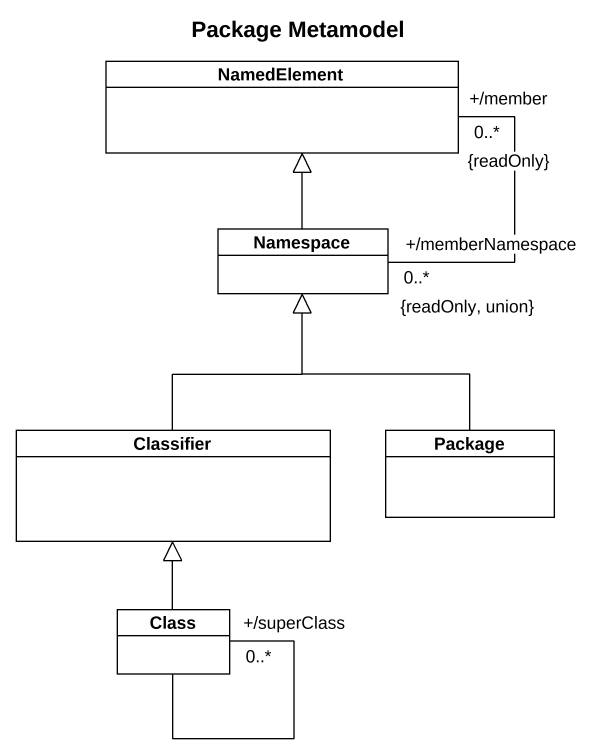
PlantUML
@startuml
title Package Metamodel
hide circle
hide empty members
class NamedElement
class "Namespace" as Namespace_
class Classifier
class "Package" as Package_
class "Class" as Class_
Namespace_ "+/memberNamespace\n0..*\n{readOnly, union}" -up- "+/member\n0..*\n{readOnly}" NamedElement
Namespace_ -up-|> NamedElement
Classifier -up-|> Namespace_
Package_ -up-|> Namespace_
Class_ -up-|> Classifier
Class_ -- "+/superClass\n0..*" Class_
@enduml
